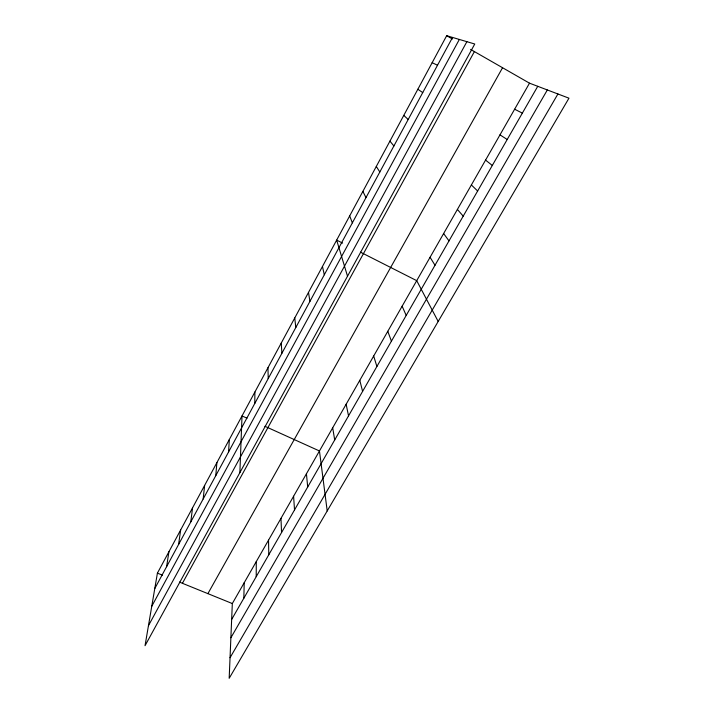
<?xml version="1.0" encoding="UTF-8"?>
<svg xmlns="http://www.w3.org/2000/svg" width="714" height="714" viewBox="0 0 714 714"><rect width="100%" height="100%" fill="white"/><g stroke="black" fill="none" stroke-linecap="round" stroke-linejoin="round"><path stroke-width="1.07" d="M256.219 576.671L256.281 561.597M254.782 403.455L254.889 392.031M243.84 598.234L244.206 582.731M239.868 472.632L242.019 415.941L246.999 418.19M529.502 83.172L232.318 603.553L229.176 678.3L568.96 98.184L529.502 83.172L470.58 49.4M228.56 451.989L229.355 439.467M215.771 475.676L216.895 462.618M203.178 498.979L204.623 485.413M190.79 521.907L192.548 507.859M178.598 544.47L180.651 529.949M166.594 566.693L168.941 551.708M157.41 573.137L145.04 645.697L474.756 44.009L446.678 35.7L157.41 573.137L162.417 575.172M154.777 588.559L452.533 37.431M151.752 606.293L459.343 39.449M148.45 625.687L466.876 41.68M182.427 583.293L474.399 51.586M207.899 593.637L502.558 67.732M231.648 619.457L537.749 86.305M230.881 637.754L547.335 89.955M230.042 657.719L557.92 93.98M179.428 582.08L232.318 603.553M264.912 426.294L319.453 450.971L327.208 510.929M432.148 62.689L437.503 65.242M514.624 109.224L522.362 113.124M342.613 243.117L336.66 240.1L347.513 276.202M360.463 252.158L416.717 280.664L438.182 321.461M446.678 35.7L452.408 38.984M499.978 134.866L507.217 139.498M417.851 89.25L422.733 92.597M485.565 160.106L492.312 165.461M403.785 115.391L408.194 119.497M471.374 184.962L477.648 191.004M457.397 209.434L463.207 216.146M389.933 141.122L393.896 145.968M443.626 233.54L448.999 240.895M376.305 166.442L379.821 172.012M430.069 257.281L435.013 265.26M362.882 191.379L365.979 197.635M402.134 306.19L406.204 315.436M349.673 215.923L352.35 222.857M387.791 331.305L391.424 341.176M373.681 356.018L376.894 366.487M359.802 380.33L362.596 391.388M322.46 266.483L324.308 274.765M346.138 404.249L348.539 415.878M332.688 427.793L334.705 439.967M308.493 292.428L309.93 301.388M294.757 317.953L295.792 327.556M306.431 473.784L307.707 486.993M293.597 496.248L294.525 509.948M281.254 343.05L281.887 353.278M280.968 518.364L281.557 532.537M267.964 367.737L268.223 378.581M268.526 540.15L268.794 554.778"/></g></svg>
